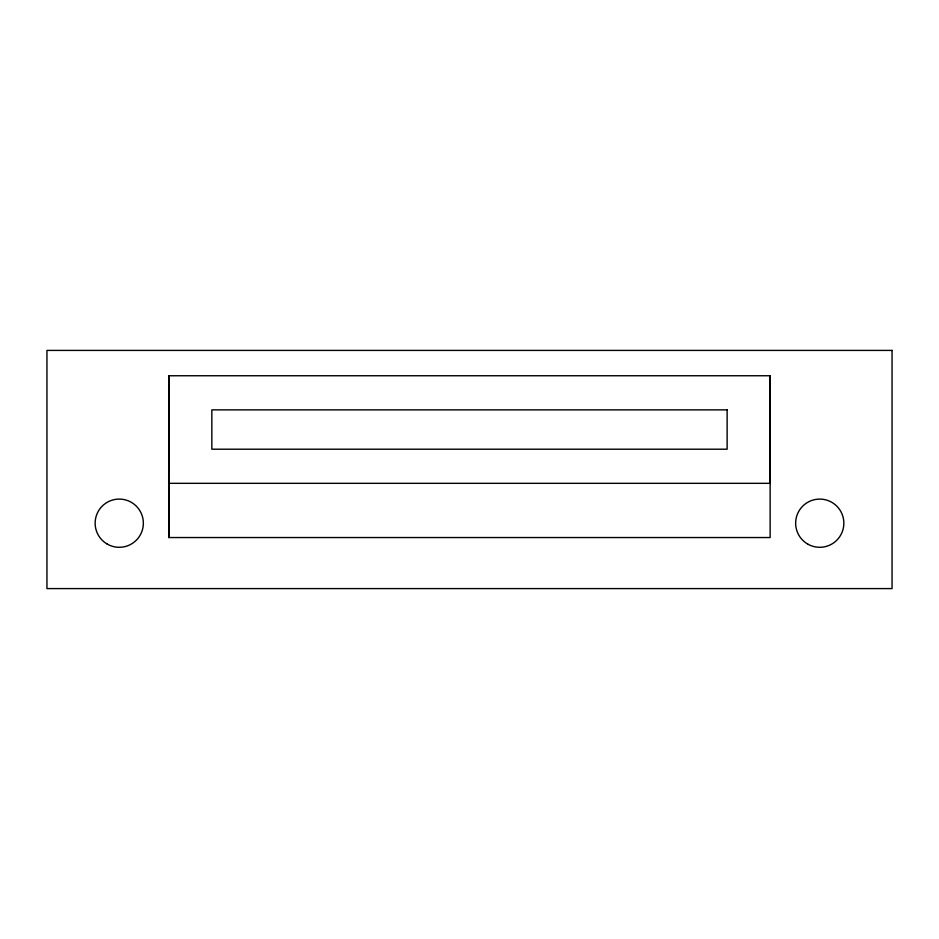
<?xml version="1.0" encoding="UTF-8"?>
<svg xmlns="http://www.w3.org/2000/svg" width="939" height="939" viewBox="0 0 939 939"><rect width="100%" height="100%" fill="white"/><g stroke="black" fill="none" stroke-linecap="round" stroke-linejoin="round"><path stroke-width="1.41" d="M168.691 483.327L168.867 375.753L770.133 375.753L770.133 483.327L168.691 483.327L168.867 537.542L770.133 537.542L770.133 375.753M168.867 375.753L168.867 537.542M892.05 350.411L46.95 350.411L46.95 588.589L892.05 588.589L892.05 350.411M727.126 409.874L211.838 409.874L211.838 449.206L727.126 449.206L727.126 409.874M807.704 544.068A24.097 24.097 0 0 0 843.844 523.199A24.097 24.097 0 0 0 807.704 502.318A24.097 24.097 0 0 0 807.704 544.068M107.199 544.068A24.097 24.097 0 0 0 143.35 523.199A24.097 24.097 0 0 0 107.199 502.318A24.097 24.097 0 0 0 107.199 544.068"/></g></svg>
